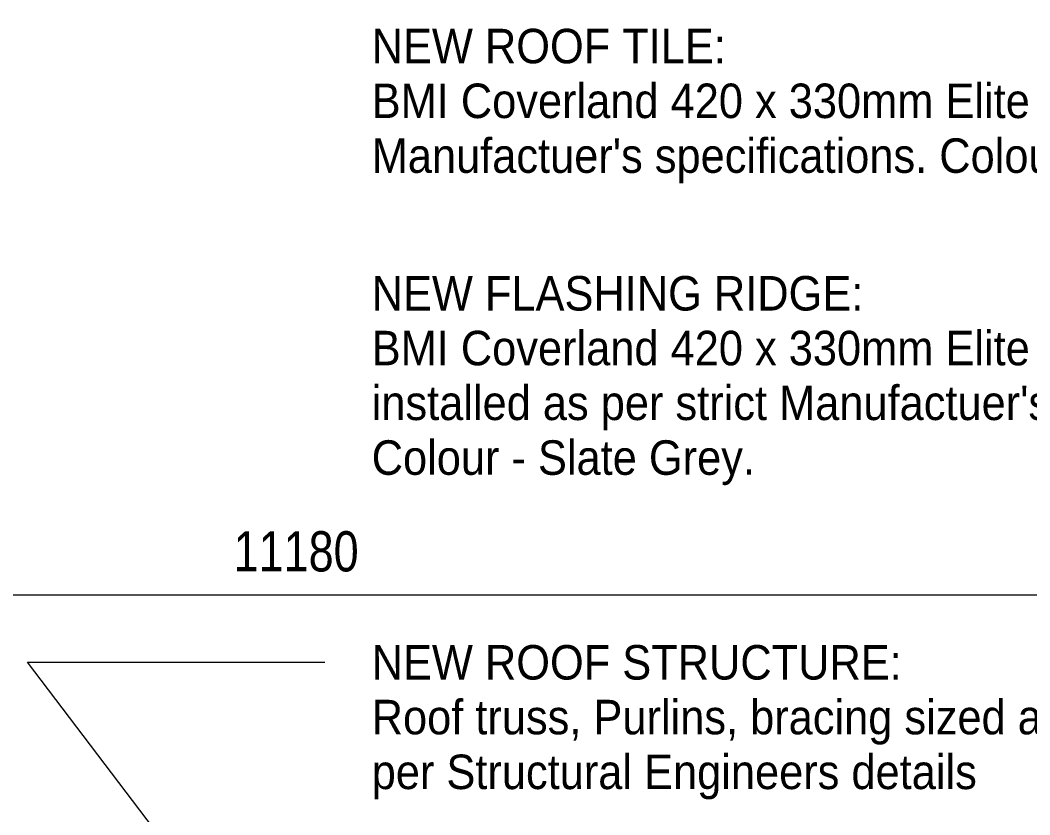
# Model space of a CAD drawing. Header units: millimetres. Extents: x -12186 to 152825, y -4386 to 9463.
# Drawn here: x 135996 to 140385, y 6008 to 9463 of the extents above; entities that cross this region are included whole.
import ezdxf

# ---------------------------------------------------------------- set-up
doc = ezdxf.new("R2010")
doc.units = ezdxf.units.MM
for name, color, linetype, lineweight in [('A-ANNO-DIMS', 211, 'Continuous', 5), ('A-ANNO-DIMS-100', 211, 'Continuous', 5), ('G-ANNO-TEXT', 231, 'Continuous', 5)]:
    doc.layers.add(name, color=color, linetype=linetype, lineweight=lineweight)
doc.styles.add('Arial_3', font='arial.ttf', dxfattribs={"width": 0.8, "height": 175})
doc.styles.add('Arial_4', font='arial.ttf', dxfattribs={"width": 0.9, "height": 150})
doc.dimstyles.new('SVA_Arc_Length-1_8mm_BLUE', dxfattribs={"dimscale": 304.8, "dimtxt": 178.545395, "dimasz": 0.492126, "dimexe": 0.656168, "dimexo": 0.0625, "dimgap": 0.164042, "dimtad": 1, "dimdec": 0, "dimrnd": 5, "dimzin": 0, "dimdsep": 46, "dimtxsty": 'Arial_3', "dimblk1": 'OBLIQUE', "dimblk2": 'OBLIQUE', "dimsah": 1, "dimcen": 0.09, "dimdle": 0.459318, "dimazin": 0, "dimtfac": 1, "dimtdec": 4, "dimtix": 1, "dimtmove": 0, "dimatfit": 3, "dimfxl": 1.148294, "dimfxlon": 1, "dimtvp": 1, "dimtfill": 1, "dimtolj": 1, "dimtzin": 0, "dimarcsym": 2})

# ---------------------------------------------------------------- blocks, each defined once
blk = doc.blocks.new('DIMBLOCK65-Section 4')
at = {"layer": 'A-ANNO-DIMS-100'}
for p, q in [((131600.7, 6963.9), (131600.7, 7313.9)), ((142781.7, 6963.9), (142781.7, 7313.9)), ((131600.7, 6963.9), (142781.7, 6963.9)), ((131600.7, 6963.9), (131600.7, 6763.9)), ((142781.7, 6963.9), (142781.7, 6763.9))]:
    blk.add_line(p, q, dxfattribs=at)
at = {"layer": 'A-ANNO-DIMS-100', "lineweight": 25}
for p, q in [((131600.7, 6963.9), (131675.7, 7038.9)), ((142781.7, 6963.9), (142856.7, 7038.9)), ((131600.7, 6963.9), (131525.7, 6888.9)), ((142781.7, 6963.9), (142706.7, 6888.9))]:
    blk.add_line(p, q, dxfattribs=at)
at = {"layer": 'A-ANNO-DIMS-100', "color": 0, "insert": (136923.4, 7241.1), "char_height": 175, "width": 642.763, "attachment_point": 1, "line_spacing_factor": 0.941778, "style": 'Arial_3', "bg_fill": 3, "box_fill_scale": 1.25, "bg_fill_color": 256, "bg_fill_true_color": 13158600, "bg_fill_transparency": 0}
blk.add_mtext('11180', dxfattribs=at)
blk = doc.blocks.new('_Oblique')
at = {"color": 0, "linetype": 'ByBlock', "lineweight": -2}
blk.add_line((-0.5, -0.5), (0.5, 0.5), dxfattribs=at)

msp = doc.modelspace()

# ---------------------------------------------------------------- linework, layer by layer
at = {"layer": 'G-ANNO-TEXT', "color": 7}
for p, q in [((136028.1, 6671), (137320.7, 6671)), ((137793.2, 4349), (136028.1, 6671))]:
    msp.add_line(p, q, dxfattribs=at)

# ---------------------------------------------------------------- texts
at = {"layer": 'G-ANNO-TEXT', "color": 7, "char_height": 150, "attachment_point": 1, "style": 'Arial_4', "bg_fill": 3, "box_fill_scale": 1.25, "bg_fill_color": 256, "bg_fill_true_color": 13158600, "bg_fill_transparency": 0}
for s, insert, width in [('NEW ROOF TILE:', (137523.9, 9425.6), 1897.594), ('NEW FLASHING RIDGE:', (137523.9, 8350.6), 2626.328)]:
    msp.add_mtext(s, dxfattribs=dict(at, insert=insert, width=width))

# ---------------------------------------------------------------- dimensions: what is measured, and where the dimension line sits
at = {"layer": 'A-ANNO-DIMS'}
dim = msp.add_linear_dim(base=(142781.7, 6963.9), p1=(131600.7, 7313.9), p2=(142781.7, 7313.9), dimstyle='SVA_Arc_Length-1_8mm_BLUE', override={"dimpost": '<>', "dimfxl": 11181}, dxfattribs=at)
dim.commit()
dim.dimension.update_dxf_attribs({"geometry": 'DIMBLOCK65-Section 4', "text_midpoint": (137191.2, 7103.2)})

# ---------------------------------------------------------------- next in the draw order: texts
at = {"layer": 'G-ANNO-TEXT', "color": 7, "char_height": 150, "attachment_point": 1, "style": 'Arial_4', "bg_fill": 3, "box_fill_scale": 1.25, "bg_fill_color": 256, "bg_fill_true_color": 13158600, "bg_fill_transparency": 0}
for s, insert, width in [('BMI Coverland 420 x 330mm Elite roof tile - installed as per strict ', (137523.9, 9187.5), 6637.972), ('BMI Coverland 420 x 330mm Elite roof tile - ', (137523.9, 8112.5), 4495.062), ('NEW ROOF STRUCTURE:', (137523.9, 6746), 2821.138)]:
    msp.add_mtext(s, dxfattribs=dict(at, insert=insert, width=width))

# ---------------------------------------------------------------- next in the draw order: texts
for s, insert, width in [("Manufactuer's specifications. Colour - Slate Grey.", (137523.9, 8949.3), 5021.771), ("installed as per strict Manufactuer's specifications. ", (137523.9, 7874.4), 5151.644), ('Roof truss, Purlins, bracing sized and spaced as ', (137523.9, 6507.9), 4942.403)]:
    msp.add_mtext(s, dxfattribs=dict(at, insert=insert, width=width))

# ---------------------------------------------------------------- next in the draw order: texts
for s, insert, width in [('Colour - Slate Grey.', (137523.9, 7636.3), 2013.037), ('per Structural Engineers details', (137523.9, 6269.8), 3181.898)]:
    msp.add_mtext(s, dxfattribs=dict(at, insert=insert, width=width))

doc.saveas('drawing.dxf')
